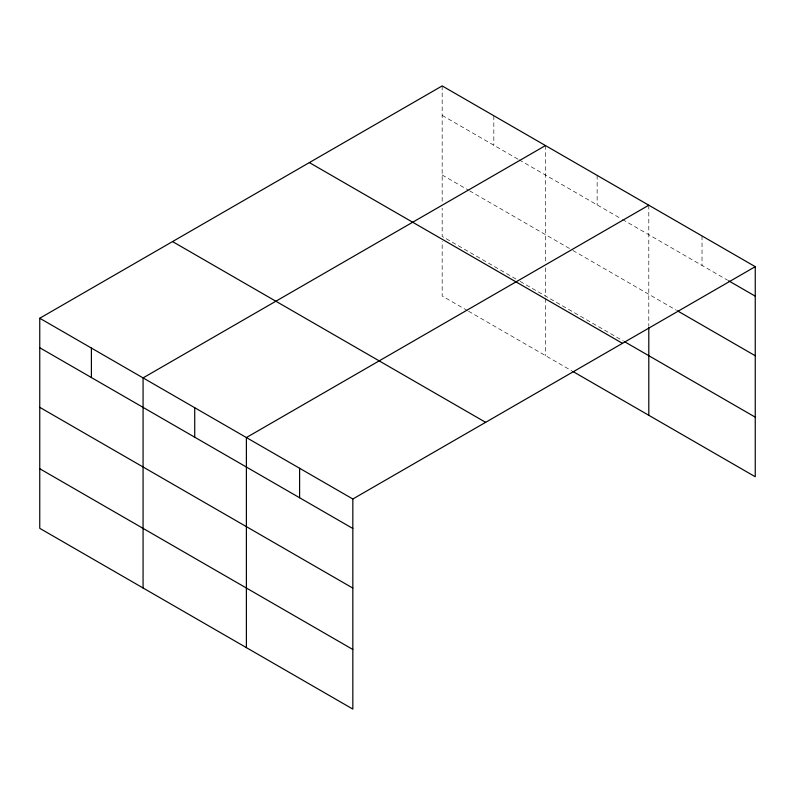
<?xml version="1.0" encoding="UTF-8"?>
<svg xmlns="http://www.w3.org/2000/svg" width="795" height="795" viewBox="0 0 795 795"><rect width="100%" height="100%" fill="white"/><g stroke="black" fill="none" stroke-linecap="round" stroke-linejoin="round"><path stroke-width="0.6" stroke-dasharray="3.98 2.98" d="M442.169 115.404L518.072 159.229M519.125 159.835L621.392 218.873M622.445 219.48L727.574 280.178M442.169 174.999L468.523 190.214M469.577 190.82L571.844 249.859M572.897 250.475L676.475 310.279M515.965 279.005L442.169 236.393L442.169 208.151M520.178 281.44L623.499 341.095M467.47 310.606L442.169 295.998L442.169 241.362M468.523 311.213L571.844 370.858M702.025 235.946L702.025 265.431M648.799 205.219L648.799 326.228M597.144 175.387L597.144 204.871M545.479 145.564L545.479 262.887M545.479 267.806L545.479 296.048M545.479 298.532L545.479 355.643M493.824 115.742L493.824 145.227M442.169 85.92L442.169 203.242"/><path stroke-width="1.19" d="M39.75 318.248L352.831 499.002L352.831 709.08L39.75 528.327L39.75 318.248L442.169 85.92L755.25 266.673L755.25 476.752L572.897 371.474M545.479 145.564L143.07 377.903L143.07 587.972M648.799 205.219L246.39 437.548L246.39 647.627M352.831 499.002L755.25 266.673M728.637 280.794L755.25 296.157M677.539 310.895L755.25 355.753M624.552 341.701L755.25 417.156M309.364 162.587L622.455 343.341M172.545 241.581L485.636 422.334M39.75 347.733L352.831 528.486M39.75 407.328L352.831 588.091M39.75 468.732L352.831 649.485M648.799 327.451L648.799 415.298M299.606 468.275L299.606 497.759M194.725 407.726L194.725 437.21M91.405 348.071L91.405 377.555"/></g></svg>
